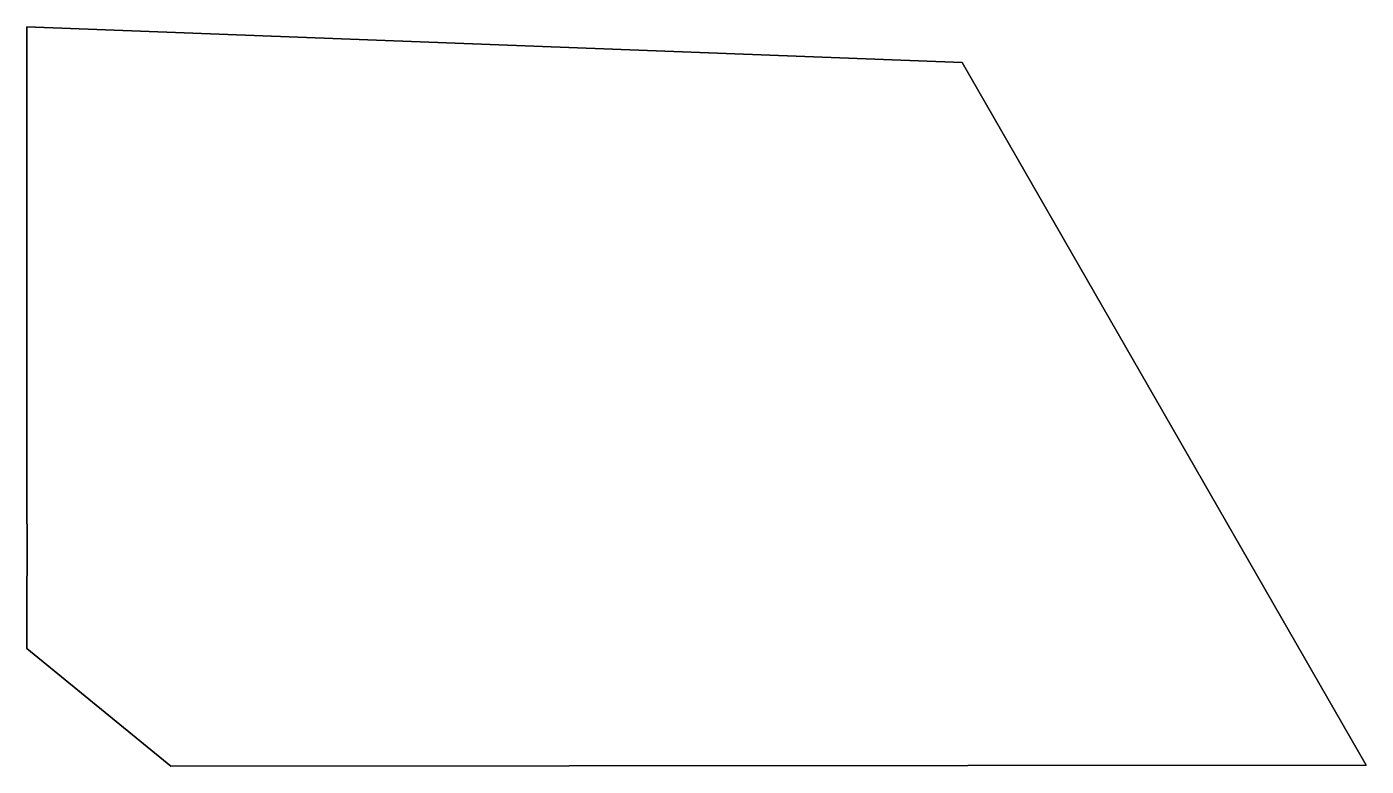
# Model space of a CAD drawing. Extents: x -85 to -82.83, y 46.17 to 47.37.
import ezdxf

# ---------------------------------------------------------------- set-up
doc = ezdxf.new("R2010")
doc.units = 0
doc.header["$MEASUREMENT"] = 0
doc.layers.add('GEO_', color=7, linetype='Continuous')

msp = doc.modelspace()

# ---------------------------------------------------------------- linework, layer by layer
at = {"layer": 'GEO_', "color": 7}
for p, q in [((-83.4858, 47.3102), (-85, 47.368)), ((-83.4858, 47.3102), (-85, 47.368)), ((-83.4858, 47.3102), (-85, 47.368)), ((-85, 47.368), (-85, 47.368)), ((-85, 47.368), (-83.4858, 47.3102)), ((-83.4858, 47.3102), (-85, 47.368)), ((-83.4858, 47.3102), (-85, 47.368)), ((-83.4858, 47.3102), (-85, 47.368)), ((-85, 47.368), (-85, 47.368)), ((-85, 47.368), (-83.4858, 47.3102)), ((-85, 47.2936), (-85, 47.368)), ((-85, 47.368), (-83.4858, 47.3102)), ((-85, 47.2936), (-85, 47.368)), ((-85, 47.368), (-83.4858, 47.3102)), ((-85, 47.2936), (-85, 47.368)), ((-85, 47.368), (-85, 47.368)), ((-85, 47.368), (-85, 47.2936)), ((-85, 47.368), (-83.4858, 47.3102)), ((-83.4858, 47.3102), (-85, 47.368)), ((-85, 47.2936), (-85, 47.368)), ((-85, 47.2936), (-85, 47.368)), ((-85, 47.368), (-83.4858, 47.3102)), ((-83.4858, 47.3102), (-85, 47.368)), ((-85, 47.2936), (-85, 47.368)), ((-85, 47.368), (-85, 47.368)), ((-85, 47.368), (-85, 47.2936)), ((-85, 47.1719), (-85, 47.2936)), ((-85, 47.1719), (-85, 47.2936)), ((-85, 47.1719), (-85, 47.2936)), ((-85, 47.2936), (-85, 47.2936)), ((-85, 47.2936), (-85, 47.1719)), ((-85, 47.1719), (-85, 47.2936)), ((-85, 47.1719), (-85, 47.2936)), ((-85, 47.1719), (-85, 47.2936)), ((-85, 47.2936), (-85, 47.2936)), ((-85, 47.2936), (-85, 47.1719)), ((-83.4858, 47.3102), (-83.4858, 47.3102)), ((-83.4858, 47.3102), (-83.4858, 47.3102)), ((-82.8317, 46.1729), (-83.4858, 47.3102)), ((-82.8317, 46.1729), (-83.4858, 47.3102)), ((-82.8317, 46.1729), (-83.4858, 47.3102)), ((-83.4858, 47.3102), (-83.4858, 47.3102)), ((-83.4858, 47.3102), (-82.8317, 46.1729)), ((-82.8317, 46.1729), (-83.4858, 47.3102)), ((-82.8317, 46.1729), (-83.4858, 47.3102)), ((-82.8317, 46.1729), (-83.4858, 47.3102)), ((-83.4858, 47.3102), (-83.4858, 47.3102)), ((-83.4858, 47.3102), (-82.8317, 46.1729)), ((-83.4858, 47.3102), (-82.8317, 46.1729)), ((-83.4858, 47.3102), (-82.8317, 46.1729)), ((-83.4858, 47.3102), (-83.4858, 47.3102)), ((-83.4858, 47.3102), (-82.8317, 46.1729)), ((-82.8317, 46.1729), (-83.4858, 47.3102)), ((-83.4858, 47.3102), (-82.8317, 46.1729)), ((-83.4858, 47.3102), (-82.8317, 46.1729)), ((-83.4858, 47.3102), (-83.4858, 47.3102)), ((-83.4858, 47.3102), (-82.8317, 46.1729)), ((-82.8317, 46.1729), (-83.4858, 47.3102)), ((-85, 47.0694), (-85, 47.1719)), ((-85, 47.1719), (-85, 47.1719)), ((-85, 47.1719), (-85, 47.0694)), ((-85, 47.0694), (-85, 47.1719)), ((-85, 47.0694), (-85, 47.1719)), ((-85, 47.0694), (-85, 47.1719)), ((-85, 47.1719), (-85, 47.1719)), ((-85, 47.1719), (-85, 47.0694)), ((-85, 46.8665), (-85, 47.0694)), ((-85, 46.8665), (-85, 47.0694)), ((-85, 46.8665), (-85, 47.0694)), ((-85, 47.0694), (-85, 47.0694)), ((-85, 47.0694), (-85, 46.8665)), ((-85, 46.8665), (-85, 47.0694)), ((-85, 46.8665), (-85, 47.0694)), ((-85, 46.8665), (-85, 47.0694)), ((-85, 47.0694), (-85, 47.0694)), ((-85, 47.0694), (-85, 46.8665)), ((-85, 46.5864), (-85, 46.8665)), ((-85, 46.5864), (-85, 46.8665)), ((-85, 46.5864), (-85, 46.8665)), ((-85, 46.8665), (-85, 46.8665)), ((-85, 46.8665), (-85, 46.5864)), ((-85, 46.5864), (-85, 46.8665)), ((-85, 46.5864), (-85, 46.8665)), ((-85, 46.5864), (-85, 46.8665)), ((-85, 46.8665), (-85, 46.8665)), ((-85, 46.8665), (-85, 46.5864)), ((-84.9992, 46.5403), (-85, 46.5864)), ((-84.9992, 46.5403), (-85, 46.5864)), ((-84.9992, 46.5403), (-85, 46.5864)), ((-85, 46.5864), (-85, 46.5864)), ((-85, 46.5864), (-84.9992, 46.5403)), ((-84.9992, 46.5403), (-85, 46.5864)), ((-84.9992, 46.5403), (-85, 46.5864)), ((-84.9992, 46.5403), (-85, 46.5864)), ((-85, 46.5864), (-85, 46.5864)), ((-85, 46.5864), (-84.9992, 46.5403)), ((-85, 46.418), (-84.9992, 46.5403)), ((-85, 46.418), (-84.9992, 46.5403)), ((-85, 46.418), (-84.9992, 46.5403)), ((-84.9992, 46.5403), (-85, 46.418)), ((-85, 46.418), (-84.9992, 46.5403)), ((-85, 46.418), (-84.9992, 46.5403)), ((-85, 46.418), (-84.9992, 46.5403)), ((-84.9992, 46.5403), (-85, 46.418)), ((-84.9992, 46.5403), (-84.9992, 46.5403)), ((-84.9992, 46.5403), (-84.9992, 46.5403)), ((-85, 46.3619), (-85, 46.418)), ((-85, 46.3619), (-85, 46.418)), ((-85, 46.3619), (-85, 46.418)), ((-85, 46.418), (-85, 46.418)), ((-85, 46.418), (-85, 46.3619)), ((-85, 46.3619), (-85, 46.418)), ((-85, 46.3619), (-85, 46.418)), ((-85, 46.3619), (-85, 46.418)), ((-85, 46.418), (-85, 46.418)), ((-85, 46.418), (-85, 46.3619)), ((-84.7667, 46.1714), (-85, 46.3619)), ((-84.7667, 46.1714), (-85, 46.3619)), ((-84.7667, 46.1714), (-85, 46.3619)), ((-85, 46.3619), (-85, 46.3619)), ((-85, 46.3619), (-84.7667, 46.1714)), ((-84.7667, 46.1714), (-85, 46.3619)), ((-84.7667, 46.1714), (-85, 46.3619)), ((-84.7667, 46.1714), (-85, 46.3619)), ((-85, 46.3619), (-85, 46.3619)), ((-85, 46.3619), (-84.7667, 46.1714)), ((-84.7667, 46.1714), (-82.8317, 46.1729)), ((-82.8317, 46.1729), (-84.7667, 46.1714)), ((-82.8317, 46.1729), (-84.7667, 46.1714)), ((-82.8317, 46.1729), (-84.7667, 46.1714)), ((-82.8317, 46.1729), (-84.7667, 46.1714)), ((-84.7667, 46.1714), (-82.8317, 46.1729)), ((-82.8317, 46.1729), (-84.7667, 46.1714)), ((-82.8317, 46.1729), (-84.7667, 46.1714)), ((-82.8317, 46.1729), (-84.7667, 46.1714)), ((-84.7667, 46.1714), (-82.8317, 46.1729)), ((-84.7667, 46.1714), (-82.8317, 46.1729)), ((-82.8317, 46.1729), (-84.7667, 46.1714)), ((-84.7667, 46.1714), (-84.7667, 46.1714)), ((-84.7667, 46.1714), (-84.7667, 46.1714)), ((-84.7667, 46.1714), (-84.7667, 46.1714)), ((-84.7667, 46.1714), (-84.7667, 46.1714)), ((-82.8317, 46.1729), (-82.8317, 46.1729)), ((-82.8317, 46.1729), (-82.8317, 46.1729)), ((-82.8317, 46.1729), (-82.8317, 46.1729)), ((-82.8317, 46.1729), (-82.8317, 46.1729)), ((-82.8317, 46.1729), (-82.8317, 46.1729)), ((-82.8317, 46.1729), (-82.8317, 46.1729)), ((-82.8317, 46.1729), (-82.8317, 46.1729)), ((-82.8317, 46.1729), (-82.8317, 46.1729))]:
    msp.add_line(p, q, dxfattribs=at)

doc.saveas('drawing.dxf')
